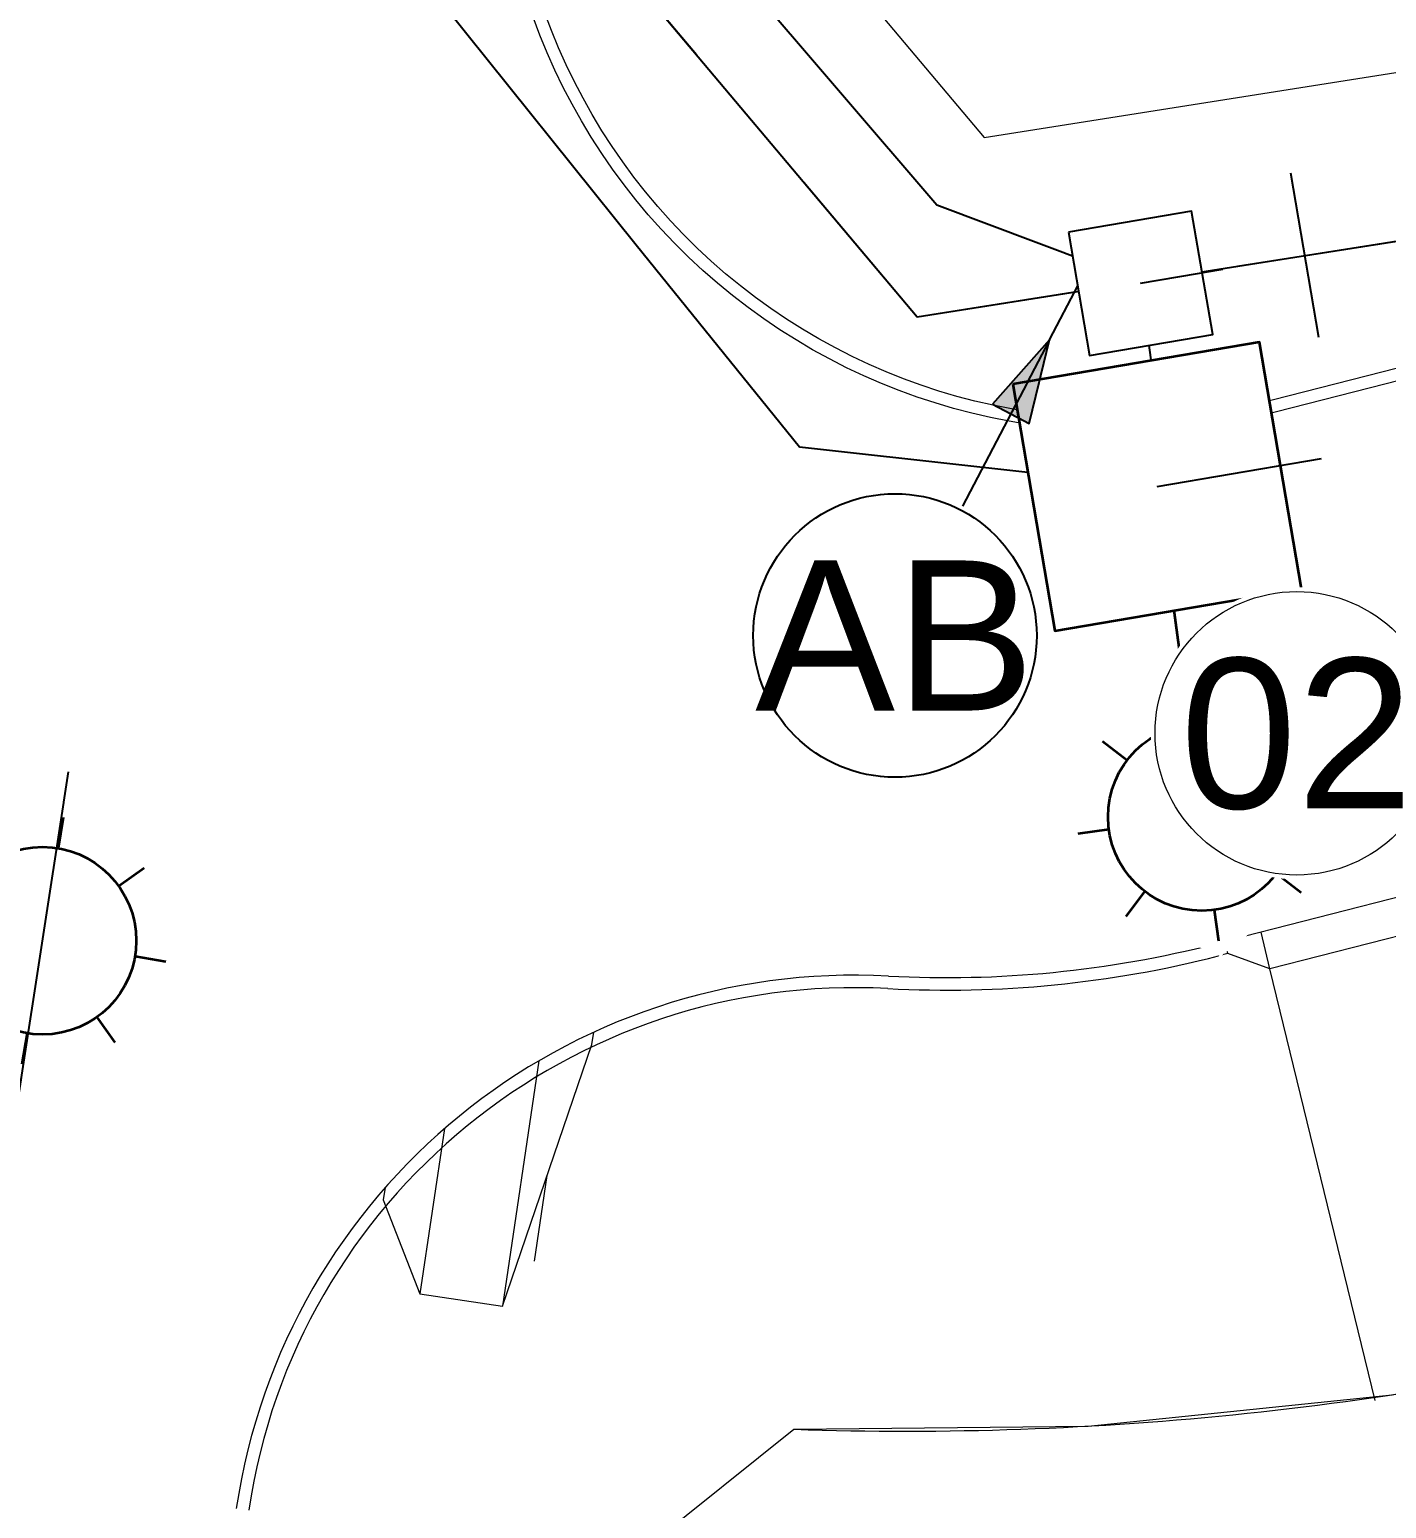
# Model space of a CAD drawing. Header units: metres. Extents: x 307635 to 308805, y 6256169 to 6257356.
# Drawn here: x 308185.58 to 308201.85, y 6256745.83 to 6256763.57 of the extents above; entities that cross this region are included whole.
import ezdxf
from ezdxf.enums import TextEntityAlignment as Align

# ---------------------------------------------------------------- set-up
doc = ezdxf.new("R2010")
doc.units = ezdxf.units.M
doc.linetypes.add('IE Trench LV', pattern=[6, 4, -2])
doc.layers.get('0').update_dxf_attribs({"color": 6})
doc.layers.get('Defpoints').update_dxf_attribs({"color": 250})
doc.layers.add('_User Miscellaneous10', color=252, linetype='Continuous', lineweight=13, transparency=0.5)
for name, color, linetype, lineweight in [('_User Miscellaneous5', 121, 'Continuous', 13), ('_User_LV_Exist', 5, 'Continuous', 35), ('Cadastre Developer_SP_NEW', 92, 'Continuous', 15)]:
    doc.layers.add(name, color=color, linetype=linetype, lineweight=lineweight)
for name, color, linetype in [('Equip_SP_SL_NEW', 2, 'Continuous'), ('Mains_LV_New_R6', 2, 'Cable Z'), ('Mains_LV_New_T84', 2, 'Cable x'), ('Notes_SP_NEW', 51, 'Continuous'), ('SupportsUG_SP_LV_SL_NEW', 2, 'Continuous'), ('Trench_SP_NEW', 2, 'Continuous')]:
    doc.layers.add(name, color=color, linetype=linetype)
doc.styles.add('SL_LABEL', font='arial.ttf', dxfattribs={"height": 2})
doc.styles.get("Standard").update_dxf_attribs({"font": 'arial.ttf'})
doc.linetypes.add('Cable New UG', pattern='A,5.5,-0.01,["X",Standard,S=1.8,R=0,X=0,Y=-0.94],-1.7', length=7.21)
doc.linetypes.add('Cable o', pattern='A,3.5,-0.01,["O",Standard,S=1.25,R=0,X=0,Y=-0.63],-1.36', length=4.87)
doc.linetypes.add('Cable x', pattern='A,4.5,-0.01,["X",Standard,S=1.25,R=0,X=0,Y=-0.65],-1.2', length=5.71)
doc.linetypes.add('Cable Z', pattern='A,5,-0.01,["Z",Standard,S=1.5,R=0,X=0,Y=-0.75],-1.3', length=6.31)

# ---------------------------------------------------------------- blocks, each defined once
blk = doc.blocks.new('COLUMN_NEW')
at = {"layer": 'Defpoints'}
blk.add_line((4, -2), (4, 2), dxfattribs=at)
at = {"width": 0.9, "flags": 8}
blk.add_attdef('ASSET_NUM', text='', height=2, dxfattribs=at).set_placement((4, 2), align=Align.MIDDLE_LEFT)
at = {"flags": 1}
blk.add_attdef('Z', (-2.351, -1.813), '', height=0.2, rotation=270, dxfattribs=at)
at = {"flags": 9}
for tag, p in [('NOTES', (-2, -1.813)), ('SUBURB', (-1.8, -1.813)), ('STREETNAME', (-1.6, -1.813)), ('LOCATION', (-1.4, -1.813)), ('LEGEND', (-1.2, -1.813)), ('USAGE', (-1, -1.813)), ('STATE', (-0.8, -1.813)), ('OWNED_BY', (-0.6, -1.813)), ('COLUMN_TYPE', (-0.4, -1.813)), ('STREET_CODE', (-0.2, -1.813)), ('STRUCTURE_PLANT_NUMBER', (0.031, -1.813))]:
    blk.add_attdef(tag, text='', height=0.2, rotation=270, dxfattribs=at).set_placement(p, align=Align.MIDDLE_LEFT)
at = {"ltscale": 10}
blk.add_wipeout([(-1.5, -1.5), (-1.5, 1.5), (1.5, 1.5), (1.5, -1.5)], dxfattribs=at)
blk.add_lwpolyline([(-1.5, 1.5), (-1.5, -1.5), (1.5, -1.5), (1.5, 1.5)], close=True)
at = {"layer": 'Defpoints'}
blk.add_line((0, 0), (2, 0), dxfattribs=at)
blk = doc.blocks.new('*U266')
for tag, height, rotation, flags, p in [('LANTNUMBER', 0.2, 270, 9, (-1.4, 2.6)), ('LOUTREACH', 0.2, 270, 9, (-1.4, 2.2)), ('LOUTREACHVOCAB', 0.2, 270, 9, (-1.4, 2)), ('LRATECODE', 0.2, 270, 9, (-1.4, 1.8)), ('LREMOVE', 0.2, 270, 9, (-1.4, 1.6)), ('LREPLACE', 0.2, 270, 9, (-1.4, 1.4)), ('LTYPE', 0.2, 270, 9, (-1.4, 1.2)), ('LTYPEVOCAB', 0.2, 270, 9, (-1.4, 1)), ('LEGEND', 0.2, 270, 9, (-1.4, 0.8)), ('SUBURB', 0.2, 270, 9, (-1.4, 0.6)), ('STREETNAME', 0.2, 270, 9, (-1.4, 0.4)), ('LOCATION', 0.2, 270, 9, (-1.4, 0.2)), ('LNEW', 0.2, 270, 9, (-6.4, 0)), ('LMASTVOCAB', 0.2, 270, 9, (-6.2, 0)), ('LMAST', 0.2, 270, 9, (-6, 0)), ('LLAMPVOCAB', 0.2, 270, 9, (-5.8, 0)), ('LLAMP', 0.2, 270, 9, (-5.6, 0)), ('LEXIST', 0.2, 270, 9, (-5.4, 0)), ('LCHARGE3PERCENT', 0.2, 270, 9, (-5.2, 0)), ('LCHARGE3', 0.2, 270, 9, (-5, 0)), ('LCHARGE2PERCENT', 0.2, 270, 9, (-4.8, 0)), ('LCHARGE2', 0.2, 270, 9, (-4.6, 0)), ('LCHARGE1PERCENT', 0.2, 270, 9, (-4.4, 0)), ('LCHARGE1', 0.2, 270, 9, (-4.2, 0)), ('LCATEGORY', 0.2, 270, 9, (-4, 0)), ('LBRACKETVOCAB', 0.2, 270, 9, (-3.8, 0)), ('LBRACKET', 0.2, 270, 9, (-3.6, 0)), ('LKINGHEIGHT', 0.2, 270, 9, (-3.4, 0)), ('CREPLACE', 0.2, 270, 9, (-3.2, 0)), ('CREMOVE', 0.2, 270, 9, (-3, 0)), ('CNUMBER', 0.2, 270, 9, (-2.8, 0)), ('CNEW', 0.2, 270, 9, (-2.6, 0)), ('CEXIST', 0.2, 270, 9, (-2.4, 0)), ('USAGE', 0.2, 270, 9, (-2.2, 0)), ('STATE', 0.2, 270, 9, (-2, 0)), ('OWNED_BY', 0.2, 270, 9, (-1.8, 0)), ('ORIENTATION', 0.2, 270, 9, (-1.6, 0)), ('OPERATING_VOLTAGE', 0.2, 270, 9, (-1.4, 0)), ('NOTES', 0.2, 270, 9, (-1.4, 0)), ('NO_PHASES', 0.2, 270, 9, (-1.2, 0)), ('LANTERN_TYPE', 0.2, 270, 9, (-1, 0)), ('MAINTAINED_BY', 0.2, 270, 9, (-1.4, -0.663)), ('LNUMBER', 1, 277.6958, 8, (-0.054, -7.071))]:
    blk.add_attdef(tag, text='', height=height, rotation=rotation, dxfattribs=dict(flags=flags)).set_placement(p, align=Align.MIDDLE_LEFT)
at = {"style": 'SL_LABEL'}
for tag, height, rotation, flags, p in [('STREET_CODE', 0.001, 270, 9, (0.001, 0)), ('ASSET_NUM', 1, 277.6958, 8, (1.928, -6.803))]:
    blk.add_attdef(tag, text='', height=height, rotation=rotation, dxfattribs=dict(at, flags=flags)).set_placement(p, align=Align.MIDDLE_LEFT)
at = {"flags": 1}
blk.add_attdef('Z', (0, 0), '', height=0.001, rotation=270, dxfattribs=at)
blk.add_wipeout([(0.762, -5.636), (-0.373, -5.157), (-1.137, -4.19), (-0.657, -3.055), (0.309, -2.292), (1.445, -2.771), (2.208, -3.738), (1.729, -4.873)])
for p, q in [((0, 0), (0.385, -2.849)), ((1.445, -2.771), (1.217, -3.069)), ((-0.657, -3.055), (-0.359, -3.282)), ((2.022, -3.763), (1.651, -3.813)), ((-0.579, -4.115), (-0.951, -4.165)), ((1.729, -4.873), (1.431, -4.646)), ((-0.373, -5.157), (-0.146, -4.859)), ((0.686, -5.079), (0.737, -5.45))]:
    blk.add_line(p, q)
blk.add_circle((0.536, -3.964), 1.125)
at = {"flags": 9}
for tag, p in [('LANTERN_PURPOSE', (-0.8, 0)), ('CONTROL_TYPE', (-0.6, 0)), ('CONSTRUCTED_VOLTAGE', (-0.4, 0))]:
    blk.add_attdef(tag, text='', height=0.2, rotation=270, dxfattribs=at).set_placement(p, align=Align.MIDDLE_LEFT)
blk.add_attdef('OPERATED_BY', (-1.4, -0.407), '', height=0.2, rotation=270, dxfattribs=at)
blk = doc.blocks.new('*U265')
for tag, height, rotation, flags, p in [('LANTNUMBER', 0.2, 270, 9, (-1.4, 2.6)), ('LOUTREACH', 0.2, 270, 9, (-1.4, 2.2)), ('LOUTREACHVOCAB', 0.2, 270, 9, (-1.4, 2)), ('LRATECODE', 0.2, 270, 9, (-1.4, 1.8)), ('LREMOVE', 0.2, 270, 9, (-1.4, 1.6)), ('LREPLACE', 0.2, 270, 9, (-1.4, 1.4)), ('LTYPE', 0.2, 270, 9, (-1.4, 1.2)), ('LTYPEVOCAB', 0.2, 270, 9, (-1.4, 1)), ('LEGEND', 0.2, 270, 9, (-1.4, 0.8)), ('SUBURB', 0.2, 270, 9, (-1.4, 0.6)), ('STREETNAME', 0.2, 270, 9, (-1.4, 0.4)), ('LOCATION', 0.2, 270, 9, (-1.4, 0.2)), ('LNEW', 0.2, 270, 9, (-6.4, 0)), ('LMASTVOCAB', 0.2, 270, 9, (-6.2, 0)), ('LMAST', 0.2, 270, 9, (-6, 0)), ('LLAMPVOCAB', 0.2, 270, 9, (-5.8, 0)), ('LLAMP', 0.2, 270, 9, (-5.6, 0)), ('LEXIST', 0.2, 270, 9, (-5.4, 0)), ('LCHARGE3PERCENT', 0.2, 270, 9, (-5.2, 0)), ('LCHARGE3', 0.2, 270, 9, (-5, 0)), ('LCHARGE2PERCENT', 0.2, 270, 9, (-4.8, 0)), ('LCHARGE2', 0.2, 270, 9, (-4.6, 0)), ('LCHARGE1PERCENT', 0.2, 270, 9, (-4.4, 0)), ('LCHARGE1', 0.2, 270, 9, (-4.2, 0)), ('LCATEGORY', 0.2, 270, 9, (-4, 0)), ('LBRACKETVOCAB', 0.2, 270, 9, (-3.8, 0)), ('LBRACKET', 0.2, 270, 9, (-3.6, 0)), ('LKINGHEIGHT', 0.2, 270, 9, (-3.4, 0)), ('CREPLACE', 0.2, 270, 9, (-3.2, 0)), ('CREMOVE', 0.2, 270, 9, (-3, 0)), ('CNUMBER', 0.2, 270, 9, (-2.8, 0)), ('CNEW', 0.2, 270, 9, (-2.6, 0)), ('CEXIST', 0.2, 270, 9, (-2.4, 0)), ('USAGE', 0.2, 270, 9, (-2.2, 0)), ('STATE', 0.2, 270, 9, (-2, 0)), ('OWNED_BY', 0.2, 270, 9, (-1.8, 0)), ('ORIENTATION', 0.2, 270, 9, (-1.6, 0)), ('OPERATING_VOLTAGE', 0.2, 270, 9, (-1.4, 0)), ('NOTES', 0.2, 270, 9, (-1.4, 0)), ('NO_PHASES', 0.2, 270, 9, (-1.2, 0)), ('LANTERN_TYPE', 0.2, 270, 9, (-1, 0)), ('LANTERN_PURPOSE', 0.2, 270, 9, (-0.8, 0)), ('CONTROL_TYPE', 0.2, 270, 9, (-0.6, 0)), ('CONSTRUCTED_VOLTAGE', 0.2, 270, 9, (-0.4, 0)), ('MAINTAINED_BY', 0.2, 270, 9, (-1.4, -0.663)), ('LNUMBER', 1, 350.5128, 8, (6.739, -2.14))]:
    blk.add_attdef(tag, text='', height=height, rotation=rotation, dxfattribs=dict(flags=flags)).set_placement(p, align=Align.MIDDLE_LEFT)
at = {"style": 'SL_LABEL'}
for tag, height, rotation, flags, p in [('ASSET_NUM', 1, 350.5128, 8, (7.069, -0.167)), ('STREET_CODE', 0.001, 270, 9, (0.001, 0))]:
    blk.add_attdef(tag, text='', height=height, rotation=rotation, dxfattribs=dict(at, flags=flags)).set_placement(p, align=Align.MIDDLE_LEFT)
for tag, p, height, flags in [('Z', (0, 0), 0.001, 1), ('OPERATED_BY', (-1.4, -0.407), 0.2, 9)]:
    blk.add_attdef(tag, p, '', height=height, rotation=270, dxfattribs=dict(flags=flags))
blk.add_wipeout([(5.61, -0.937), (4.817, -1.88), (3.667, -2.324), (2.724, -1.531), (2.281, -0.381), (3.074, 0.562), (4.223, 1.005), (5.166, 0.212)])
for p, q in [((4.193, 0.82), (4.131, 0.45)), ((3.074, 0.562), (3.292, 0.256)), ((5.166, 0.212), (4.861, -0.006)), ((0, 0), (2.836, -0.474)), ((5.055, -0.845), (5.425, -0.907)), ((2.724, -1.531), (3.03, -1.313)), ((4.817, -1.88), (4.599, -1.575)), ((3.76, -1.769), (3.698, -2.139))]:
    blk.add_line(p, q)
blk.add_circle((3.945, -0.659), 1.125)
blk = doc.blocks.new('*U300')
h = blk.add_hatch(color=256)
h.dxf.hatch_style = 1
h.paths.add_polyline_path([(1.168, 2.775), (1.611, 2.543), (1.852, 3.545)])
at = {"flags": 128}
blk.add_lwpolyline([(1.168, 2.775), (1.611, 2.543), (1.852, 3.545), (1.168, 2.775)], dxfattribs=at)
at = {"layer": 'Defpoints'}
blk.add_line((1.852, 3.545), (2.547, 4.875), dxfattribs=at)
blk.add_wipeout([(0, 1.75), (-0.021, 1.75), (-0.043, 1.749), (-0.064, 1.749), (-0.086, 1.748), (-0.107, 1.747), (-0.129, 1.745), (-0.15, 1.744), (-0.172, 1.742), (-0.193, 1.739), (-0.214, 1.737), (-0.236, 1.734), (-0.257, 1.731), (-0.278, 1.728), (-0.299, 1.724), (-0.32, 1.72), (-0.341, 1.716), (-0.362, 1.712), (-0.383, 1.707), (-0.404, 1.703), (-0.425, 1.698), (-0.446, 1.692), (-0.467, 1.687), (-0.487, 1.681), (-0.508, 1.675), (-0.529, 1.668), (-0.549, 1.662), (-0.569, 1.655), (-0.59, 1.648), (-0.61, 1.64), (-0.63, 1.633), (-0.65, 1.625), (-0.67, 1.617), (-0.689, 1.608), (-0.709, 1.6), (-0.729, 1.591), (-0.748, 1.582), (-0.768, 1.573), (-0.787, 1.563), (-0.806, 1.553), (-0.825, 1.543), (-0.844, 1.533), (-0.863, 1.523), (-0.881, 1.512), (-0.9, 1.501), (-0.918, 1.49), (-0.936, 1.478), (-0.954, 1.467), (-0.972, 1.455), (-0.99, 1.443), (-1.008, 1.431), (-1.025, 1.418), (-1.042, 1.406), (-1.06, 1.393), (-1.077, 1.38), (-1.094, 1.366), (-1.11, 1.353), (-1.127, 1.339), (-1.143, 1.325), (-1.159, 1.311), (-1.175, 1.297), (-1.191, 1.282), (-1.207, 1.267), (-1.222, 1.253), (-1.237, 1.237), (-1.253, 1.222), (-1.267, 1.207), (-1.282, 1.191), (-1.297, 1.175), (-1.311, 1.159), (-1.325, 1.143), (-1.339, 1.127), (-1.353, 1.11), (-1.366, 1.094), (-1.38, 1.077), (-1.393, 1.06), (-1.406, 1.042), (-1.418, 1.025), (-1.431, 1.008), (-1.443, 0.99), (-1.455, 0.972), (-1.467, 0.954), (-1.478, 0.936), (-1.49, 0.918), (-1.501, 0.9), (-1.512, 0.881), (-1.523, 0.863), (-1.533, 0.844), (-1.543, 0.825), (-1.553, 0.806), (-1.563, 0.787), (-1.573, 0.768), (-1.582, 0.748), (-1.591, 0.729), (-1.6, 0.709), (-1.608, 0.689), (-1.617, 0.67), (-1.625, 0.65), (-1.633, 0.63), (-1.64, 0.61), (-1.648, 0.59), (-1.655, 0.569), (-1.662, 0.549), (-1.668, 0.529), (-1.675, 0.508), (-1.681, 0.487), (-1.687, 0.467), (-1.692, 0.446), (-1.698, 0.425), (-1.703, 0.404), (-1.707, 0.383), (-1.712, 0.362), (-1.716, 0.341), (-1.72, 0.32), (-1.724, 0.299), (-1.728, 0.278), (-1.731, 0.257), (-1.734, 0.236), (-1.737, 0.214), (-1.739, 0.193), (-1.742, 0.172), (-1.744, 0.15), (-1.745, 0.129), (-1.747, 0.107), (-1.748, 0.086), (-1.749, 0.064), (-1.749, 0.043), (-1.75, 0.021), (-1.75, 0), (-1.75, -0.021), (-1.749, -0.043), (-1.749, -0.064), (-1.748, -0.086), (-1.747, -0.107), (-1.745, -0.129), (-1.744, -0.15), (-1.742, -0.172), (-1.739, -0.193), (-1.737, -0.214), (-1.734, -0.236), (-1.731, -0.257), (-1.728, -0.278), (-1.724, -0.299), (-1.72, -0.32), (-1.716, -0.341), (-1.712, -0.362), (-1.707, -0.383), (-1.703, -0.404), (-1.698, -0.425), (-1.692, -0.446), (-1.687, -0.467), (-1.681, -0.487), (-1.675, -0.508), (-1.668, -0.529), (-1.662, -0.549), (-1.655, -0.569), (-1.648, -0.59), (-1.64, -0.61), (-1.633, -0.63), (-1.625, -0.65), (-1.617, -0.67), (-1.608, -0.689), (-1.6, -0.709), (-1.591, -0.729), (-1.582, -0.748), (-1.573, -0.768), (-1.563, -0.787), (-1.553, -0.806), (-1.543, -0.825), (-1.533, -0.844), (-1.523, -0.863), (-1.512, -0.881), (-1.501, -0.9), (-1.49, -0.918), (-1.478, -0.936), (-1.467, -0.954), (-1.455, -0.972), (-1.443, -0.99), (-1.431, -1.008), (-1.418, -1.025), (-1.406, -1.042), (-1.393, -1.06), (-1.38, -1.077), (-1.366, -1.094), (-1.353, -1.11), (-1.339, -1.127), (-1.325, -1.143), (-1.311, -1.159), (-1.297, -1.175), (-1.282, -1.191), (-1.267, -1.207), (-1.253, -1.222), (-1.237, -1.237), (-1.222, -1.253), (-1.207, -1.267), (-1.191, -1.282), (-1.175, -1.297), (-1.159, -1.311), (-1.143, -1.325), (-1.127, -1.339), (-1.11, -1.353), (-1.094, -1.366), (-1.077, -1.38), (-1.06, -1.393), (-1.042, -1.406), (-1.025, -1.418), (-1.008, -1.431), (-0.99, -1.443), (-0.972, -1.455), (-0.954, -1.467), (-0.936, -1.478), (-0.918, -1.49), (-0.9, -1.501), (-0.881, -1.512), (-0.863, -1.523), (-0.844, -1.533), (-0.825, -1.543), (-0.806, -1.553), (-0.787, -1.563), (-0.768, -1.573), (-0.748, -1.582), (-0.729, -1.591), (-0.709, -1.6), (-0.689, -1.608), (-0.67, -1.617), (-0.65, -1.625), (-0.63, -1.633), (-0.61, -1.64), (-0.59, -1.648), (-0.569, -1.655), (-0.549, -1.662), (-0.529, -1.668), (-0.508, -1.675), (-0.487, -1.681), (-0.467, -1.687), (-0.446, -1.692), (-0.425, -1.698), (-0.404, -1.703), (-0.383, -1.707), (-0.362, -1.712), (-0.341, -1.716), (-0.32, -1.72), (-0.299, -1.724), (-0.278, -1.728), (-0.257, -1.731), (-0.236, -1.734), (-0.214, -1.737), (-0.193, -1.739), (-0.172, -1.742), (-0.15, -1.744), (-0.129, -1.745), (-0.107, -1.747), (-0.086, -1.748), (-0.064, -1.749), (-0.043, -1.749), (-0.021, -1.75), (0, -1.75), (0.021, -1.75), (0.043, -1.749), (0.064, -1.749), (0.086, -1.748), (0.107, -1.747), (0.129, -1.745), (0.15, -1.744), (0.172, -1.742), (0.193, -1.739), (0.214, -1.737), (0.236, -1.734), (0.257, -1.731), (0.278, -1.728), (0.299, -1.724), (0.32, -1.72), (0.341, -1.716), (0.362, -1.712), (0.383, -1.707), (0.404, -1.703), (0.425, -1.698), (0.446, -1.692), (0.467, -1.687), (0.487, -1.681), (0.508, -1.675), (0.529, -1.668), (0.549, -1.662), (0.569, -1.655), (0.59, -1.648), (0.61, -1.64), (0.63, -1.633), (0.65, -1.625), (0.67, -1.617), (0.689, -1.608), (0.709, -1.6), (0.729, -1.591), (0.748, -1.582), (0.768, -1.573), (0.787, -1.563), (0.806, -1.553), (0.825, -1.543), (0.844, -1.533), (0.863, -1.523), (0.881, -1.512), (0.9, -1.501), (0.918, -1.49), (0.936, -1.478), (0.954, -1.467), (0.972, -1.455), (0.99, -1.443), (1.008, -1.431), (1.025, -1.418), (1.042, -1.406), (1.06, -1.393), (1.077, -1.38), (1.094, -1.366), (1.11, -1.353), (1.127, -1.339), (1.143, -1.325), (1.159, -1.311), (1.175, -1.297), (1.191, -1.282), (1.207, -1.267), (1.222, -1.253), (1.237, -1.237), (1.253, -1.222), (1.267, -1.207), (1.282, -1.191), (1.297, -1.175), (1.311, -1.159), (1.325, -1.143), (1.339, -1.127), (1.353, -1.11), (1.366, -1.094), (1.38, -1.077), (1.393, -1.06), (1.406, -1.042), (1.418, -1.025), (1.431, -1.008), (1.443, -0.99), (1.455, -0.972), (1.467, -0.954), (1.478, -0.936), (1.49, -0.918), (1.501, -0.9), (1.512, -0.881), (1.523, -0.863), (1.533, -0.844), (1.543, -0.825), (1.553, -0.806), (1.563, -0.787), (1.573, -0.768), (1.582, -0.748), (1.591, -0.729), (1.6, -0.709), (1.608, -0.689), (1.617, -0.67), (1.625, -0.65), (1.633, -0.63), (1.64, -0.61), (1.648, -0.59), (1.655, -0.569), (1.662, -0.549), (1.668, -0.529), (1.675, -0.508), (1.681, -0.487), (1.687, -0.467), (1.692, -0.446), (1.698, -0.425), (1.703, -0.404), (1.707, -0.383), (1.712, -0.362), (1.716, -0.341), (1.72, -0.32), (1.724, -0.299), (1.728, -0.278), (1.731, -0.257), (1.734, -0.236), (1.737, -0.214), (1.739, -0.193), (1.742, -0.172), (1.744, -0.15), (1.745, -0.129), (1.747, -0.107), (1.748, -0.086), (1.749, -0.064), (1.749, -0.043), (1.75, -0.021), (1.75, 0), (1.75, 0.021), (1.749, 0.043), (1.749, 0.064), (1.748, 0.086), (1.747, 0.107), (1.745, 0.129), (1.744, 0.15), (1.742, 0.172), (1.739, 0.193), (1.737, 0.214), (1.734, 0.236), (1.731, 0.257), (1.728, 0.278), (1.724, 0.299), (1.72, 0.32), (1.716, 0.341), (1.712, 0.362), (1.707, 0.383), (1.703, 0.404), (1.698, 0.425), (1.692, 0.446), (1.687, 0.467), (1.681, 0.487), (1.675, 0.508), (1.668, 0.529), (1.662, 0.549), (1.655, 0.569), (1.648, 0.59), (1.64, 0.61), (1.633, 0.63), (1.625, 0.65), (1.617, 0.67), (1.608, 0.689), (1.6, 0.709), (1.591, 0.729), (1.582, 0.748), (1.573, 0.768), (1.563, 0.787), (1.553, 0.806), (1.543, 0.825), (1.533, 0.844), (1.523, 0.863), (1.512, 0.881), (1.501, 0.9), (1.49, 0.918), (1.478, 0.936), (1.467, 0.954), (1.455, 0.972), (1.443, 0.99), (1.431, 1.008), (1.418, 1.025), (1.406, 1.042), (1.393, 1.06), (1.38, 1.077), (1.366, 1.094), (1.353, 1.11), (1.339, 1.127), (1.325, 1.143), (1.311, 1.159), (1.297, 1.175), (1.282, 1.191), (1.267, 1.207), (1.253, 1.222), (1.237, 1.237), (1.222, 1.253), (1.207, 1.267), (1.191, 1.282), (1.175, 1.297), (1.159, 1.311), (1.143, 1.325), (1.127, 1.339), (1.11, 1.353), (1.094, 1.366), (1.077, 1.38), (1.06, 1.393), (1.042, 1.406), (1.025, 1.418), (1.008, 1.431), (0.99, 1.443), (0.972, 1.455), (0.954, 1.467), (0.936, 1.478), (0.918, 1.49), (0.9, 1.501), (0.881, 1.512), (0.863, 1.523), (0.844, 1.533), (0.825, 1.543), (0.806, 1.553), (0.787, 1.563), (0.768, 1.573), (0.748, 1.582), (0.729, 1.591), (0.709, 1.6), (0.689, 1.608), (0.67, 1.617), (0.65, 1.625), (0.63, 1.633), (0.61, 1.64), (0.59, 1.648), (0.569, 1.655), (0.549, 1.662), (0.529, 1.668), (0.508, 1.675), (0.487, 1.681), (0.467, 1.687), (0.446, 1.692), (0.425, 1.698), (0.404, 1.703), (0.383, 1.707), (0.362, 1.712), (0.341, 1.716), (0.32, 1.72), (0.299, 1.724), (0.278, 1.728), (0.257, 1.731), (0.236, 1.734), (0.214, 1.737), (0.193, 1.739), (0.172, 1.742), (0.15, 1.744), (0.129, 1.745), (0.107, 1.747), (0.086, 1.748), (0.064, 1.749), (0.043, 1.749), (0.021, 1.75)])
blk.add_line((1.852, 3.545), (0.81, 1.551))
blk.add_circle((0, 0), 1.7)
at = {"width": 0.9}
blk.add_attdef('CODE', text='', height=1.8, dxfattribs=at).set_placement((0, 0), align=Align.MIDDLE_CENTER)
at = {"flags": 1}
blk.add_attdef('Z', (0, 0), '', height=0.2, dxfattribs=at)
blk = doc.blocks.new('*U307')
blk.add_wipeout([(0, 1.75), (-0.021, 1.75), (-0.043, 1.749), (-0.064, 1.749), (-0.086, 1.748), (-0.107, 1.747), (-0.129, 1.745), (-0.15, 1.744), (-0.172, 1.742), (-0.193, 1.739), (-0.214, 1.737), (-0.236, 1.734), (-0.257, 1.731), (-0.278, 1.728), (-0.299, 1.724), (-0.32, 1.72), (-0.341, 1.716), (-0.362, 1.712), (-0.383, 1.707), (-0.404, 1.703), (-0.425, 1.698), (-0.446, 1.692), (-0.467, 1.687), (-0.487, 1.681), (-0.508, 1.675), (-0.529, 1.668), (-0.549, 1.662), (-0.569, 1.655), (-0.59, 1.648), (-0.61, 1.64), (-0.63, 1.633), (-0.65, 1.625), (-0.67, 1.617), (-0.689, 1.608), (-0.709, 1.6), (-0.729, 1.591), (-0.748, 1.582), (-0.768, 1.573), (-0.787, 1.563), (-0.806, 1.553), (-0.825, 1.543), (-0.844, 1.533), (-0.863, 1.523), (-0.881, 1.512), (-0.9, 1.501), (-0.918, 1.49), (-0.936, 1.478), (-0.954, 1.467), (-0.972, 1.455), (-0.99, 1.443), (-1.008, 1.431), (-1.025, 1.418), (-1.042, 1.406), (-1.06, 1.393), (-1.077, 1.38), (-1.094, 1.366), (-1.11, 1.353), (-1.127, 1.339), (-1.143, 1.325), (-1.159, 1.311), (-1.175, 1.297), (-1.191, 1.282), (-1.207, 1.267), (-1.222, 1.253), (-1.237, 1.237), (-1.253, 1.222), (-1.267, 1.207), (-1.282, 1.191), (-1.297, 1.175), (-1.311, 1.159), (-1.325, 1.143), (-1.339, 1.127), (-1.353, 1.11), (-1.366, 1.094), (-1.38, 1.077), (-1.393, 1.06), (-1.406, 1.042), (-1.418, 1.025), (-1.431, 1.008), (-1.443, 0.99), (-1.455, 0.972), (-1.467, 0.954), (-1.478, 0.936), (-1.49, 0.918), (-1.501, 0.9), (-1.512, 0.881), (-1.523, 0.863), (-1.533, 0.844), (-1.543, 0.825), (-1.553, 0.806), (-1.563, 0.787), (-1.573, 0.768), (-1.582, 0.748), (-1.591, 0.729), (-1.6, 0.709), (-1.608, 0.689), (-1.617, 0.67), (-1.625, 0.65), (-1.633, 0.63), (-1.64, 0.61), (-1.648, 0.59), (-1.655, 0.569), (-1.662, 0.549), (-1.668, 0.529), (-1.675, 0.508), (-1.681, 0.487), (-1.687, 0.467), (-1.692, 0.446), (-1.698, 0.425), (-1.703, 0.404), (-1.707, 0.383), (-1.712, 0.362), (-1.716, 0.341), (-1.72, 0.32), (-1.724, 0.299), (-1.728, 0.278), (-1.731, 0.257), (-1.734, 0.236), (-1.737, 0.214), (-1.739, 0.193), (-1.742, 0.172), (-1.744, 0.15), (-1.745, 0.129), (-1.747, 0.107), (-1.748, 0.086), (-1.749, 0.064), (-1.749, 0.043), (-1.75, 0.021), (-1.75, 0), (-1.75, -0.021), (-1.749, -0.043), (-1.749, -0.064), (-1.748, -0.086), (-1.747, -0.107), (-1.745, -0.129), (-1.744, -0.15), (-1.742, -0.172), (-1.739, -0.193), (-1.737, -0.214), (-1.734, -0.236), (-1.731, -0.257), (-1.728, -0.278), (-1.724, -0.299), (-1.72, -0.32), (-1.716, -0.341), (-1.712, -0.362), (-1.707, -0.383), (-1.703, -0.404), (-1.698, -0.425), (-1.692, -0.446), (-1.687, -0.467), (-1.681, -0.487), (-1.675, -0.508), (-1.668, -0.529), (-1.662, -0.549), (-1.655, -0.569), (-1.648, -0.59), (-1.64, -0.61), (-1.633, -0.63), (-1.625, -0.65), (-1.617, -0.67), (-1.608, -0.689), (-1.6, -0.709), (-1.591, -0.729), (-1.582, -0.748), (-1.573, -0.768), (-1.563, -0.787), (-1.553, -0.806), (-1.543, -0.825), (-1.533, -0.844), (-1.523, -0.863), (-1.512, -0.881), (-1.501, -0.9), (-1.49, -0.918), (-1.478, -0.936), (-1.467, -0.954), (-1.455, -0.972), (-1.443, -0.99), (-1.431, -1.008), (-1.418, -1.025), (-1.406, -1.042), (-1.393, -1.06), (-1.38, -1.077), (-1.366, -1.094), (-1.353, -1.11), (-1.339, -1.127), (-1.325, -1.143), (-1.311, -1.159), (-1.297, -1.175), (-1.282, -1.191), (-1.267, -1.207), (-1.253, -1.222), (-1.237, -1.237), (-1.222, -1.253), (-1.207, -1.267), (-1.191, -1.282), (-1.175, -1.297), (-1.159, -1.311), (-1.143, -1.325), (-1.127, -1.339), (-1.11, -1.353), (-1.094, -1.366), (-1.077, -1.38), (-1.06, -1.393), (-1.042, -1.406), (-1.025, -1.418), (-1.008, -1.431), (-0.99, -1.443), (-0.972, -1.455), (-0.954, -1.467), (-0.936, -1.478), (-0.918, -1.49), (-0.9, -1.501), (-0.881, -1.512), (-0.863, -1.523), (-0.844, -1.533), (-0.825, -1.543), (-0.806, -1.553), (-0.787, -1.563), (-0.768, -1.573), (-0.748, -1.582), (-0.729, -1.591), (-0.709, -1.6), (-0.689, -1.608), (-0.67, -1.617), (-0.65, -1.625), (-0.63, -1.633), (-0.61, -1.64), (-0.59, -1.648), (-0.569, -1.655), (-0.549, -1.662), (-0.529, -1.668), (-0.508, -1.675), (-0.487, -1.681), (-0.467, -1.687), (-0.446, -1.692), (-0.425, -1.698), (-0.404, -1.703), (-0.383, -1.707), (-0.362, -1.712), (-0.341, -1.716), (-0.32, -1.72), (-0.299, -1.724), (-0.278, -1.728), (-0.257, -1.731), (-0.236, -1.734), (-0.214, -1.737), (-0.193, -1.739), (-0.172, -1.742), (-0.15, -1.744), (-0.129, -1.745), (-0.107, -1.747), (-0.086, -1.748), (-0.064, -1.749), (-0.043, -1.749), (-0.021, -1.75), (0, -1.75), (0.021, -1.75), (0.043, -1.749), (0.064, -1.749), (0.086, -1.748), (0.107, -1.747), (0.129, -1.745), (0.15, -1.744), (0.172, -1.742), (0.193, -1.739), (0.214, -1.737), (0.236, -1.734), (0.257, -1.731), (0.278, -1.728), (0.299, -1.724), (0.32, -1.72), (0.341, -1.716), (0.362, -1.712), (0.383, -1.707), (0.404, -1.703), (0.425, -1.698), (0.446, -1.692), (0.467, -1.687), (0.487, -1.681), (0.508, -1.675), (0.529, -1.668), (0.549, -1.662), (0.569, -1.655), (0.59, -1.648), (0.61, -1.64), (0.63, -1.633), (0.65, -1.625), (0.67, -1.617), (0.689, -1.608), (0.709, -1.6), (0.729, -1.591), (0.748, -1.582), (0.768, -1.573), (0.787, -1.563), (0.806, -1.553), (0.825, -1.543), (0.844, -1.533), (0.863, -1.523), (0.881, -1.512), (0.9, -1.501), (0.918, -1.49), (0.936, -1.478), (0.954, -1.467), (0.972, -1.455), (0.99, -1.443), (1.008, -1.431), (1.025, -1.418), (1.042, -1.406), (1.06, -1.393), (1.077, -1.38), (1.094, -1.366), (1.11, -1.353), (1.127, -1.339), (1.143, -1.325), (1.159, -1.311), (1.175, -1.297), (1.191, -1.282), (1.207, -1.267), (1.222, -1.253), (1.237, -1.237), (1.253, -1.222), (1.267, -1.207), (1.282, -1.191), (1.297, -1.175), (1.311, -1.159), (1.325, -1.143), (1.339, -1.127), (1.353, -1.11), (1.366, -1.094), (1.38, -1.077), (1.393, -1.06), (1.406, -1.042), (1.418, -1.025), (1.431, -1.008), (1.443, -0.99), (1.455, -0.972), (1.467, -0.954), (1.478, -0.936), (1.49, -0.918), (1.501, -0.9), (1.512, -0.881), (1.523, -0.863), (1.533, -0.844), (1.543, -0.825), (1.553, -0.806), (1.563, -0.787), (1.573, -0.768), (1.582, -0.748), (1.591, -0.729), (1.6, -0.709), (1.608, -0.689), (1.617, -0.67), (1.625, -0.65), (1.633, -0.63), (1.64, -0.61), (1.648, -0.59), (1.655, -0.569), (1.662, -0.549), (1.668, -0.529), (1.675, -0.508), (1.681, -0.487), (1.687, -0.467), (1.692, -0.446), (1.698, -0.425), (1.703, -0.404), (1.707, -0.383), (1.712, -0.362), (1.716, -0.341), (1.72, -0.32), (1.724, -0.299), (1.728, -0.278), (1.731, -0.257), (1.734, -0.236), (1.737, -0.214), (1.739, -0.193), (1.742, -0.172), (1.744, -0.15), (1.745, -0.129), (1.747, -0.107), (1.748, -0.086), (1.749, -0.064), (1.749, -0.043), (1.75, -0.021), (1.75, 0), (1.75, 0.021), (1.749, 0.043), (1.749, 0.064), (1.748, 0.086), (1.747, 0.107), (1.745, 0.129), (1.744, 0.15), (1.742, 0.172), (1.739, 0.193), (1.737, 0.214), (1.734, 0.236), (1.731, 0.257), (1.728, 0.278), (1.724, 0.299), (1.72, 0.32), (1.716, 0.341), (1.712, 0.362), (1.707, 0.383), (1.703, 0.404), (1.698, 0.425), (1.692, 0.446), (1.687, 0.467), (1.681, 0.487), (1.675, 0.508), (1.668, 0.529), (1.662, 0.549), (1.655, 0.569), (1.648, 0.59), (1.64, 0.61), (1.633, 0.63), (1.625, 0.65), (1.617, 0.67), (1.608, 0.689), (1.6, 0.709), (1.591, 0.729), (1.582, 0.748), (1.573, 0.768), (1.563, 0.787), (1.553, 0.806), (1.543, 0.825), (1.533, 0.844), (1.523, 0.863), (1.512, 0.881), (1.501, 0.9), (1.49, 0.918), (1.478, 0.936), (1.467, 0.954), (1.455, 0.972), (1.443, 0.99), (1.431, 1.008), (1.418, 1.025), (1.406, 1.042), (1.393, 1.06), (1.38, 1.077), (1.366, 1.094), (1.353, 1.11), (1.339, 1.127), (1.325, 1.143), (1.311, 1.159), (1.297, 1.175), (1.282, 1.191), (1.267, 1.207), (1.253, 1.222), (1.237, 1.237), (1.222, 1.253), (1.207, 1.267), (1.191, 1.282), (1.175, 1.297), (1.159, 1.311), (1.143, 1.325), (1.127, 1.339), (1.11, 1.353), (1.094, 1.366), (1.077, 1.38), (1.06, 1.393), (1.042, 1.406), (1.025, 1.418), (1.008, 1.431), (0.99, 1.443), (0.972, 1.455), (0.954, 1.467), (0.936, 1.478), (0.918, 1.49), (0.9, 1.501), (0.881, 1.512), (0.863, 1.523), (0.844, 1.533), (0.825, 1.543), (0.806, 1.553), (0.787, 1.563), (0.768, 1.573), (0.748, 1.582), (0.729, 1.591), (0.709, 1.6), (0.689, 1.608), (0.67, 1.617), (0.65, 1.625), (0.63, 1.633), (0.61, 1.64), (0.59, 1.648), (0.569, 1.655), (0.549, 1.662), (0.529, 1.668), (0.508, 1.675), (0.487, 1.681), (0.467, 1.687), (0.446, 1.692), (0.425, 1.698), (0.404, 1.703), (0.383, 1.707), (0.362, 1.712), (0.341, 1.716), (0.32, 1.72), (0.299, 1.724), (0.278, 1.728), (0.257, 1.731), (0.236, 1.734), (0.214, 1.737), (0.193, 1.739), (0.172, 1.742), (0.15, 1.744), (0.129, 1.745), (0.107, 1.747), (0.086, 1.748), (0.064, 1.749), (0.043, 1.749), (0.021, 1.75)])
blk.add_circle((0, 0), 1.7)
at = {"width": 0.9}
blk.add_attdef('CODE', text='', height=1.8, dxfattribs=at).set_placement((0, 0), align=Align.MIDDLE_CENTER)
at = {"flags": 1}
blk.add_attdef('Z', (0, 0), '', height=0.2, dxfattribs=at)

msp = doc.modelspace()

# ---------------------------------------------------------------- linework, layer by layer
at = {"layer": '_User Miscellaneous10'}
for p, q in [((308205.613, 6256754.089), (308199.799, 6256752.604)), ((308203.361, 6256753.05), (308200.454, 6256752.307)), ((308199.947, 6256752.487), (308199.836, 6256752.459))]:
    msp.add_line(p, q, dxfattribs=at)
for points in [[(308212.228, 6256761.972), (308200.532, 6256758.984, -0.53616), (308191.257, 6256767.354), (308196.336, 6256801.493), (308196.527, 6256802.585), (308196.832, 6256804.043)], [(308212.191, 6256762.118), (308200.495, 6256759.129, -0.53616), (308191.406, 6256767.332), (308192.461, 6256774.427)]]:
    msp.add_lwpolyline(points, format="xyb", dxfattribs=at)
for points in [[(308200.454, 6256752.307), (308200.348, 6256752.744)], [(308199.947, 6256752.487), (308199.911, 6256752.638)], [(308200.454, 6256752.307), (308199.947, 6256752.487)], [(308201.715, 6256747.128), (308200.454, 6256752.307)], [(308189.842, 6256749.682), (308189.819, 6256749.533), (308190.258, 6256748.406), (308191.248, 6256748.259), (308192.321, 6256751.396), (308192.343, 6256751.545)], [(308191.685, 6256751.202), (308191.248, 6256748.259)], [(308190.553, 6256750.39), (308190.258, 6256748.406)], [(308191.631, 6256748.799), (308191.784, 6256749.828)]]:
    msp.add_lwpolyline(points, dxfattribs=at)
for centre, radius, start, end in [((308196.581, 6256765.2), 13, 266.9039, 284.332), ((308196.581, 6256765.2), 13.15, 266.9039, 284.332), ((308195.474, 6256744.729), 7.5, 86.9039, 171.5382), ((308195.474, 6256744.729), 7.35, 86.9039, 171.5382)]:
    msp.add_arc(centre, radius, start, end, dxfattribs=at)
at = {"layer": 'Cadastre Developer_SP_NEW', "flags": 128}
for points in [[(308200.306, 6256803.804), (308199.832, 6256801.527), (308199.306, 6256797.974), (308197.939, 6256788.753), (308194.466, 6256765.319), (308197.026, 6256762.278), (308202.495, 6256763.141), (308210.292, 6256765.147), (308217.104, 6256766.899), (308225.848, 6256769.149), (308217.913, 6256800.138), (308200.308, 6256803.81)], [(308230.749, 6256689.611), (308226.551, 6256689.998), (308224.11, 6256690.504), (308220.78, 6256691.55), (308218.186, 6256692.618), (308216.326, 6256693.398), (308213.658, 6256694.517), (308208.103, 6256696.848), (308188.478, 6256705.079), (308186.151, 6256709.207), (308187.828, 6256720.519), (308191.312, 6256744.035), (308194.744, 6256746.783), (308198.274, 6256746.821), (308201.918, 6256747.197), (308204.383, 6256747.651), (308209.081, 6256748.828), (308215.176, 6256750.388), (308230.751, 6256689.611)]]:
    msp.add_lwpolyline(points, dxfattribs=at)
msp.add_lwpolyline([(308196.393, 6256778.322), (308194.466, 6256765.319), (308197.026, 6256762.278), (308202.495, 6256763.141), (308225.847, 6256769.149), (308222.03, 6256784.123)], close=True, dxfattribs=at)
msp.add_lwpolyline([(308191.312, 6256744.035), (308194.744, 6256746.783, 0.069885), (308205.534, 6256747.92), (308212.095, 6256721.024), (308188.422, 6256724.532)], format="xyb", close=True, dxfattribs=at)
at = {"layer": 'Mains_LV_New_T84', "color": 2, "linetype": 'Cable New UG', "flags": 128}
msp.add_lwpolyline([(308186.354, 6256802.669), (308186.354, 6256802.669), (308197.927, 6256800.29), (308194.415, 6256778.615), (308192.356, 6256764.72), (308196.223, 6256760.127), (308202.901, 6256761.18), (308205.044, 6256749.859), (308205.044, 6256749.859)], dxfattribs=at)
at = {"layer": 'Trench_SP_NEW', "linetype": 'IE Trench LV', "flags": 128}
msp.add_lwpolyline([(308194.415, 6256778.675), (308192.356, 6256764.72), (308196.223, 6256760.127), (308202.901, 6256761.18), (308202.901, 6256761.18)], dxfattribs=at)

# ---------------------------------------------------------------- next in the draw order: block references
at = {"layer": '_User_LV_Exist', "lineweight": -2}
msp.add_blockref('*U265', (308181.786, 6256753.301), dxfattribs=at)
at = {"layer": 'Equip_SP_SL_NEW', "xscale": 0.5, "yscale": 0.5, "zscale": 0.5}
msp.add_blockref('*U266', (308198.901, 6256760.528), dxfattribs=at)

# ---------------------------------------------------------------- next in the draw order: linework, layer by layer
at = {"layer": 'Mains_LV_New_R6', "color": 2, "linetype": 'Cable New UG', "flags": 128}
msp.add_lwpolyline([(308194.415, 6256778.615), (308195.017, 6256775.335), (308194.213, 6256769.013), (308193.649, 6256765.268), (308194.121, 6256764.196), (308196.457, 6256761.468), (308198.903, 6256760.55)], dxfattribs=at)

# ---------------------------------------------------------------- next in the draw order: block references
at = {"layer": '_User_LV_Exist', "lineweight": -2}
msp.add_blockref('*U266', (308199.1, 6256758.091), dxfattribs=at)

# ---------------------------------------------------------------- next in the draw order: linework, layer by layer
at = {"layer": '_User_LV_Exist', "linetype": 'Cable New UG', "lineweight": -2, "flags": 128}
msp.add_lwpolyline([(308186.283, 6256802.69), (308186.28, 6256802.658), (308197.73, 6256800.983), (308194.415, 6256778.615), (308192.356, 6256764.72), (308196.223, 6256760.127), (308202.901, 6256761.18), (308205.043, 6256749.859), (308229.305, 6256756.075)], dxfattribs=at)
at = {"layer": '_User_LV_Exist', "linetype": 'Cable o', "lineweight": -2, "flags": 128}
msp.add_lwpolyline([(308194.415, 6256778.615), (308191.575, 6256775.473), (308190.673, 6256766.883), (308190.56, 6256763.842), (308192.852, 6256760.988), (308194.812, 6256758.565), (308199.1, 6256758.091)], dxfattribs=at)
at = {"layer": 'Mains_LV_New_T84', "color": 2, "linetype": 'Cable New UG', "flags": 128}
msp.add_lwpolyline([(308149.708, 6256833.316), (308149.707, 6256833.316), (308150.392, 6256837.998), (308157.453, 6256843.273), (308188.422, 6256838.749), (308192.558, 6256832.811), (308186.354, 6256802.669), (308197.73, 6256800.983), (308194.415, 6256778.615), (308192.356, 6256764.72), (308196.223, 6256760.127), (308202.901, 6256761.18), (308205.044, 6256749.859), (308229.305, 6256756.075)], dxfattribs=at)

# ---------------------------------------------------------------- next in the draw order: block references
at = {"layer": '_User_LV_Exist', "lineweight": -2}
for p, rotation in [((308199.1, 6256758.091), 9.681832804111544), ((308181.786, 6256753.301), 351.2286049474871)]:
    msp.add_blockref('COLUMN_NEW', p, dxfattribs=dict(at, rotation=rotation))

# ---------------------------------------------------------------- next in the draw order: block references
at = {"layer": '_User Miscellaneous5'}
ref = msp.add_blockref('*U307', (308200.775, 6256755.13), dxfattribs=at)
ref.add_attrib('CODE', '02', dxfattribs={"layer": '0', "height": 1.8}).set_placement((308200.775, 6256755.13), align=Align.MIDDLE_CENTER)
at = {"layer": 'Notes_SP_NEW'}
ref = msp.add_blockref('*U300', (308195.956, 6256756.303), dxfattribs=at)
ref.add_attrib('CODE', 'AB', dxfattribs={"layer": '0', "height": 1.8}).set_placement((308195.956, 6256756.303), align=Align.MIDDLE_CENTER)

# ---------------------------------------------------------------- next in the draw order: block references
at = {"layer": 'SupportsUG_SP_LV_SL_NEW'}
ref = msp.add_blockref('COLUMN_NEW', (308198.901, 6256760.528), dxfattribs=dict(at, xscale=0.5, yscale=0.5, zscale=0.5, rotation=9.681832804111544))
ref.add_attrib('ASSET_NUM', '943723', dxfattribs={"layer": '0', "height": 1.25, "rotation": 90}).set_placement((308198.75, 6256764.303), align=Align.MIDDLE_LEFT)

doc.saveas('drawing.dxf')
